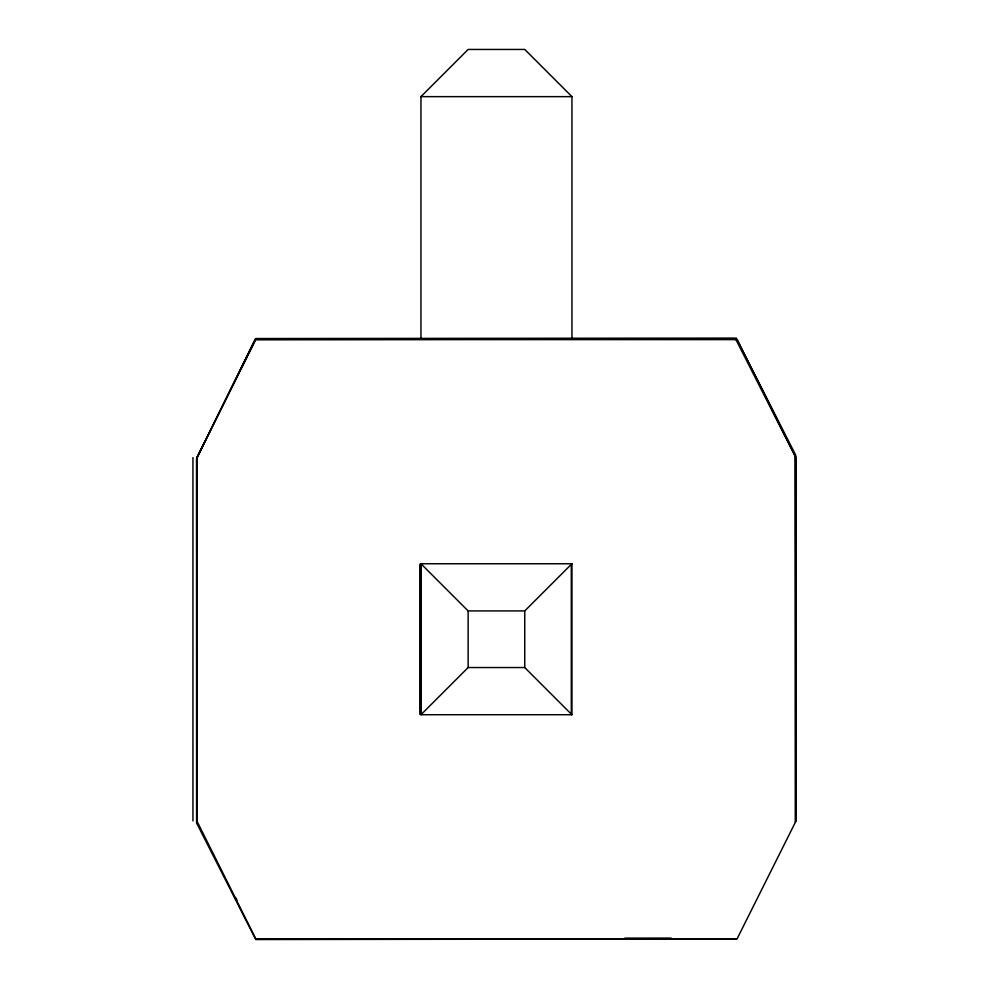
<?xml version="1.0" encoding="UTF-8"?>
<svg xmlns="http://www.w3.org/2000/svg" width="989" height="989" viewBox="0 0 989 989"><rect width="100%" height="100%" fill="white"/><g stroke="black" fill="none" stroke-linecap="round" stroke-linejoin="round"><path stroke-width="1.48" d="M196.836 457.573L255.817 339.623L737.077 339.623L796.058 457.573L796.058 820.882M420.955 338.448L420.955 96.638L468.143 49.45L524.751 49.45L571.939 96.638L571.939 338.448M420.955 563.594L420.955 714.726L468.143 667.538L524.751 667.538L571.939 714.726L571.939 563.742L420.955 563.742L468.143 610.918L524.751 610.918L571.939 563.742M624.875 938.128L671.123 938.067M736.78 938.907L255.78 939.55L196.588 822.996L196.514 458.599L255.088 339.462L735.643 339.029L794.995 455.954L795.28 822.143M420.955 96.638L571.939 96.638M420.955 714.726L571.939 714.726M235.53 897.48L236.915 900.225M196.836 820.882L255.817 938.833L737.077 938.833L795.91 821.216L795.638 455.027L736.273 338.09L255.731 338.535L197.145 457.672L197.231 822.069M571.296 564.237L571.296 714.491M524.751 610.918L524.751 667.538M468.143 610.918L468.143 667.538M420.572 564.843L420.572 713.564M419.929 564.237L419.929 714.491M192.942 457.573L192.942 820.882"/></g></svg>
